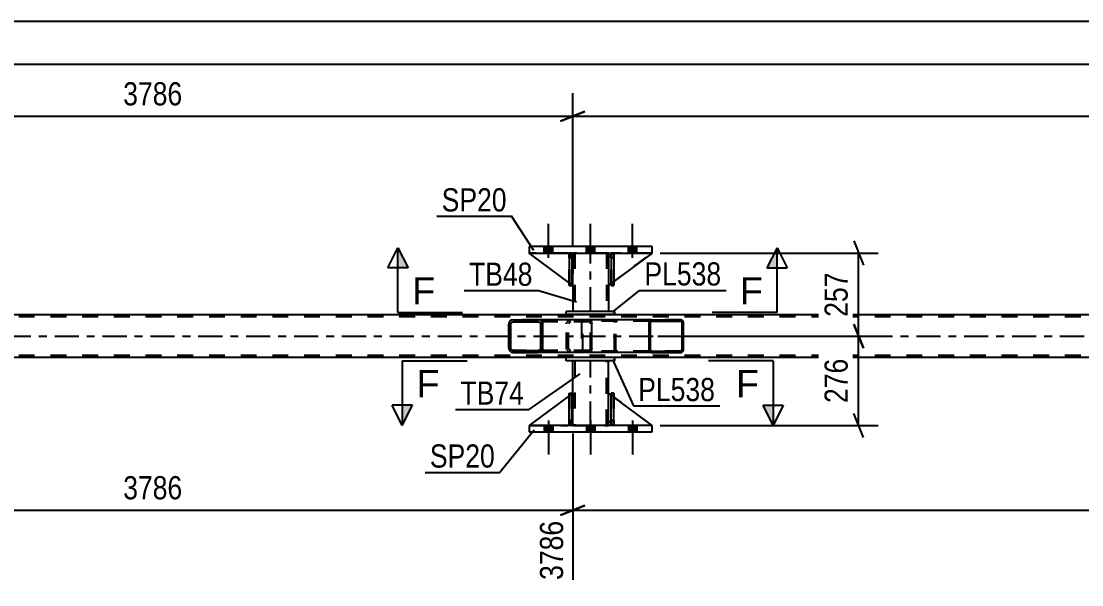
# Model space of a CAD drawing. Header units: millimetres. Extents: x 0 to 841, y 0 to 594.
# Drawn here: x 91.6 to 222.7, y 215.1 to 284.7 of the extents above; entities that cross this region are included whole.
import ezdxf

# ---------------------------------------------------------------- set-up
doc = ezdxf.new("R2010")
doc.units = ezdxf.units.MM
doc.linetypes.add('DXK_LINE_DOT2', pattern=[3.9198, 1.9599, -1.9599])
doc.linetypes.add('DXK_LINE_DOT3', pattern=[5.9187, 2.979, -0.9799, 0.9799, -0.9799])
doc.styles.add('Arial', font='ARIAL.TTF', dxfattribs={"height": 0.2})
doc.styles.add('Arial Narrow', font='ARIALN.TTF', dxfattribs={"height": 0.2})

# ---------------------------------------------------------------- blocks, each defined once
blk = doc.blocks.new('Part-814553173-5551 - 5489')
at = {"color": 2, "linetype": 'Continuous'}
for p, q in [((159.33, 234.75), (159.33, 238.75)), ((159.33, 238.75), (159.65, 238.75)), ((159.65, 234.75), (159.65, 238.75)), ((159.33, 234.75), (159.33, 234.75)), ((159.65, 234.75), (159.33, 234.75))]:
    blk.add_line(p, q, dxfattribs=at)
at = {"color": 7, "linetype": 'DXK_LINE_DOT2'}
for p, q in [((159.33, 238.75), (159.33, 235.35)), ((159.65, 235.35), (159.65, 238.75)), ((159.33, 235.35), (159.33, 234.75)), ((159.33, 235.35), (159.65, 235.35)), ((159.65, 234.75), (159.65, 235.35)), ((159.65, 234.75), (159.65, 234.75))]:
    blk.add_line(p, q, dxfattribs=at)
blk = doc.blocks.new('Part-814553173-5555 - 5489')
at = {"color": 2, "linetype": 'Continuous'}
for p, q in [((164.53, 255.81), (164.17, 255.45)), ((169.57, 256.05), (164.85, 252.55)), ((164.17, 255.45), (164.17, 252.05)), ((164.53, 252.31), (164.17, 252.05))]:
    blk.add_line(p, q, dxfattribs=at)
at = {"color": 7, "linetype": 'DXK_LINE_DOT2'}
for p, q in [((164.77, 256.05), (164.53, 255.81)), ((169.57, 256.05), (164.77, 256.05)), ((164.85, 252.55), (164.53, 252.31))]:
    blk.add_line(p, q, dxfattribs=at)
blk = doc.blocks.new('Part-814553173-5497 - 5489')
at = {"color": 7, "linetype": 'DXK_LINE_DOT2'}
for p, q in [((164.53, 255.45), (164.53, 256.05)), ((164.53, 256.05), (164.53, 256.05)), ((164.53, 256.05), (164.53, 252.05)), ((164.85, 256.05), (164.53, 256.05)), ((164.85, 255.45), (164.85, 256.05)), ((164.85, 252.05), (164.85, 256.05)), ((164.53, 252.05), (164.53, 255.45)), ((164.53, 255.45), (164.85, 255.45)), ((164.85, 255.45), (164.85, 252.05)), ((164.53, 252.05), (164.85, 252.05))]:
    blk.add_line(p, q, dxfattribs=at)
blk = doc.blocks.new('Part-814553173-5504 - 5489')
at = {"color": 2, "linetype": 'Continuous'}
for p, q in [((159.77, 256.05), (159.77, 255.45)), ((164.17, 256.05), (164.17, 255.45)), ((159.77, 252.05), (159.77, 248.85)), ((164.17, 252.05), (164.17, 248.85))]:
    blk.add_line(p, q, dxfattribs=at)
at = {"color": 7, "linetype": 'DXK_LINE_DOT2'}
for p, q in [((164.17, 256.05), (159.77, 256.05)), ((160.01, 256.05), (160.01, 248.85)), ((163.93, 256.05), (163.93, 248.85)), ((159.77, 255.45), (159.77, 252.05)), ((164.17, 255.45), (164.17, 252.05)), ((164.17, 248.85), (159.77, 248.85))]:
    blk.add_line(p, q, dxfattribs=at)
at = {"color": 7, "linetype": 'DXK_LINE_DOT3'}
blk.add_line((161.97, 248.85), (161.97, 256.05), dxfattribs=at)
blk = doc.blocks.new('Part-814553173-5509 - 5489')
at = {"color": 2, "linetype": 'Continuous'}
for p, q in [((164.97, 248.85), (158.97, 248.85)), ((158.97, 248.45), (158.97, 248.85)), ((164.97, 248.45), (158.97, 248.45)), ((164.97, 248.45), (164.97, 248.85))]:
    blk.add_line(p, q, dxfattribs=at)
blk = doc.blocks.new('Part-814553173-5514 - 5489')
at = {"color": 2, "linetype": 'Continuous'}
for p, q in [((164.97, 243.15), (158.97, 243.15)), ((158.97, 242.75), (158.97, 243.15)), ((164.97, 242.75), (158.97, 242.75)), ((164.97, 242.75), (164.97, 243.15))]:
    blk.add_line(p, q, dxfattribs=at)
blk = doc.blocks.new('Part-814553173-5519 - 5489')
at = {"color": 2, "linetype": 'Continuous'}
for p, q in [((159.77, 238.75), (159.77, 242.75)), ((164.17, 238.75), (164.17, 242.75)), ((159.77, 234.75), (159.77, 235.35)), ((164.17, 234.75), (164.17, 235.35))]:
    blk.add_line(p, q, dxfattribs=at)
at = {"color": 7, "linetype": 'DXK_LINE_DOT2'}
for p, q in [((164.17, 242.75), (159.77, 242.75)), ((160.01, 242.75), (160.01, 234.75)), ((163.93, 234.75), (163.93, 242.75)), ((159.77, 235.35), (159.77, 238.75)), ((164.17, 235.35), (164.17, 238.75)), ((159.77, 234.75), (164.17, 234.75))]:
    blk.add_line(p, q, dxfattribs=at)
at = {"color": 7, "linetype": 'DXK_LINE_DOT3'}
blk.add_line((161.97, 234.75), (161.97, 242.75), dxfattribs=at)
blk = doc.blocks.new('Part-814553173-5535 - 5489')
at = {"color": 2, "linetype": 'Continuous'}
for p, q in [((169.57, 256.85), (154.37, 256.85)), ((154.37, 256.85), (154.37, 256.05)), ((154.37, 256.05), (169.57, 256.05)), ((169.57, 256.05), (169.57, 256.85))]:
    blk.add_line(p, q, dxfattribs=at)
blk = doc.blocks.new('Part-814553173-5540 - 5489')
at = {"color": 2, "linetype": 'Continuous'}
for p, q in [((154.37, 234.75), (154.37, 233.95)), ((169.57, 234.75), (154.37, 234.75)), ((169.57, 233.95), (169.57, 234.75)), ((154.37, 233.95), (169.57, 233.95))]:
    blk.add_line(p, q, dxfattribs=at)
blk = doc.blocks.new('Part-814553173-5541 - 5489')
at = {"color": 2, "linetype": 'Continuous'}
for p, q in [((164.17, 235.35), (164.17, 238.75)), ((164.53, 238.49), (164.17, 238.75)), ((169.57, 234.75), (164.85, 238.25)), ((164.53, 235), (164.17, 235.35))]:
    blk.add_line(p, q, dxfattribs=at)
at = {"color": 7, "linetype": 'DXK_LINE_DOT2'}
for p, q in [((164.85, 238.25), (164.53, 238.49)), ((164.77, 234.75), (164.53, 235)), ((169.57, 234.75), (164.77, 234.75)), ((169.57, 234.75), (169.57, 234.75)), ((169.57, 234.75), (169.57, 234.75))]:
    blk.add_line(p, q, dxfattribs=at)
blk = doc.blocks.new('Part-814553173-5542 - 5489')
at = {"color": 7, "linetype": 'DXK_LINE_DOT2'}
for p, q in [((164.17, 235.35), (164.17, 238.75)), ((164.17, 238.75), (169.57, 234.75)), ((164.77, 234.75), (164.17, 235.35)), ((169.57, 234.75), (164.77, 234.75))]:
    blk.add_line(p, q, dxfattribs=at)
blk = doc.blocks.new('Part-814553173-5543 - 5489')
at = {"color": 2, "linetype": 'Continuous'}
for p, q in [((159.77, 238.75), (159.65, 238.66)), ((159.77, 235.35), (159.77, 238.75)), ((159.33, 238.42), (154.37, 234.75)), ((159.33, 234.91), (159.17, 234.75)), ((159.77, 235.35), (159.65, 235.23)), ((159.77, 235.35), (159.77, 235.35))]:
    blk.add_line(p, q, dxfattribs=at)
at = {"color": 7, "linetype": 'DXK_LINE_DOT2'}
for p, q in [((159.77, 235.35), (159.77, 238.75)), ((159.65, 238.66), (159.33, 238.42)), ((154.37, 234.75), (159.17, 234.75)), ((159.77, 235.35), (159.17, 234.75)), ((159.65, 235.23), (159.33, 234.91))]:
    blk.add_line(p, q, dxfattribs=at)
blk = doc.blocks.new('Part-814553173-5550 - 5489')
at = {"color": 7, "linetype": 'DXK_LINE_DOT2'}
for p, q in [((159.77, 238.75), (154.37, 234.75)), ((159.77, 235.35), (159.77, 238.75)), ((159.77, 238.75), (159.77, 235.35)), ((154.37, 234.75), (159.17, 234.75)), ((159.17, 234.75), (159.77, 235.35)), ((159.77, 235.35), (159.17, 234.75)), ((159.77, 235.35), (159.77, 235.35))]:
    blk.add_line(p, q, dxfattribs=at)
blk = doc.blocks.new('Part-814553173-5552 - 5489')
at = {"color": 2, "linetype": 'Continuous'}
for p, q in [((164.53, 234.75), (164.53, 238.75)), ((164.53, 238.75), (164.85, 238.75)), ((164.85, 234.75), (164.85, 238.75)), ((164.53, 234.75), (164.53, 234.75)), ((164.85, 234.75), (164.53, 234.75))]:
    blk.add_line(p, q, dxfattribs=at)
at = {"color": 7, "linetype": 'DXK_LINE_DOT2'}
for p, q in [((164.53, 238.75), (164.53, 235.35)), ((164.85, 235.35), (164.85, 238.75)), ((164.53, 235.35), (164.53, 234.75)), ((164.53, 235.35), (164.85, 235.35)), ((164.85, 234.75), (164.85, 235.35)), ((164.85, 234.75), (164.85, 234.75))]:
    blk.add_line(p, q, dxfattribs=at)
blk = doc.blocks.new('Part-814553173-5553 - 5489')
at = {"color": 7, "linetype": 'DXK_LINE_DOT2'}
for p, q in [((159.33, 238.75), (159.65, 238.75)), ((159.33, 235.35), (159.33, 238.75)), ((159.33, 238.75), (159.33, 234.75)), ((159.65, 238.75), (159.65, 235.35)), ((159.65, 234.75), (159.65, 238.66)), ((159.65, 235.35), (159.33, 235.35)), ((159.33, 234.75), (159.33, 235.35)), ((159.65, 234.75), (159.33, 234.75)), ((159.65, 235.35), (159.65, 234.75)), ((159.65, 234.75), (159.65, 234.75))]:
    blk.add_line(p, q, dxfattribs=at)
blk = doc.blocks.new('Part-814553173-5554 - 5489')
at = {"color": 7, "linetype": 'DXK_LINE_DOT2'}
for p, q in [((164.85, 238.75), (164.53, 238.75)), ((164.53, 235.35), (164.53, 238.75)), ((164.53, 238.75), (164.53, 234.75)), ((164.85, 238.75), (164.85, 235.35)), ((164.85, 234.75), (164.85, 238.75)), ((164.85, 235.35), (164.53, 235.35)), ((164.53, 234.75), (164.53, 235.35)), ((164.85, 234.75), (164.53, 234.75)), ((164.85, 235.35), (164.85, 234.75)), ((164.85, 234.75), (164.85, 234.75))]:
    blk.add_line(p, q, dxfattribs=at)
blk = doc.blocks.new('Part-814553173-5591 - 5489')
at = {"linetype": 'Continuous'}
h = blk.add_hatch(dxfattribs=at)
h.set_pattern_fill('', scale=0.7, style=0, pattern_type=0)
h.set_pattern_definition([(45, (156.0115, 247.4956), (-1.57154, 1.57154), [])])
h.paths.add_polyline_path([(156.05, 247.31), (156.01, 247.5), (155.9, 247.65), (155.74, 247.76), (155.55, 247.79), (152.36, 247.79), (152.17, 247.76), (152.01, 247.65), (151.9, 247.5), (151.86, 247.31), (151.86, 244.27), (151.9, 244.09), (152.01, 243.93), (152.17, 243.83), (152.36, 243.79), (155.55, 243.79), (155.74, 243.83), (155.9, 243.93), (156.01, 244.09), (156.05, 244.27)])
h.paths.add_polyline_path([(155.78, 244.18), (155.72, 244.1), (155.64, 244.05), (155.55, 244.03), (152.36, 244.03), (152.27, 244.05), (152.18, 244.1), (152.13, 244.18), (152.11, 244.27), (152.11, 247.31), (152.13, 247.4), (152.18, 247.48), (152.27, 247.53), (152.36, 247.55), (155.55, 247.55), (155.64, 247.53), (155.72, 247.48), (155.78, 247.4), (155.8, 247.31), (155.8, 244.27)])
at = {"color": 2, "linetype": 'Continuous'}
for p, q in [((151.9, 247.5), (151.86, 247.31)), ((151.86, 244.27), (151.86, 247.31)), ((152.11, 247.31), (152.13, 247.4)), ((152.11, 244.27), (152.11, 247.31)), ((152.13, 247.4), (152.18, 247.48)), ((152.36, 247.79), (152.17, 247.76)), ((152.18, 247.48), (152.27, 247.53)), ((152.27, 247.53), (152.36, 247.55)), ((152.36, 247.79), (155.55, 247.79)), ((152.36, 247.55), (155.55, 247.55)), ((161.85, 247.79), (155.55, 247.79)), ((155.74, 247.76), (155.55, 247.79)), ((155.55, 247.55), (155.64, 247.53)), ((155.64, 247.53), (155.72, 247.48)), ((155.72, 247.48), (155.78, 247.4)), ((155.78, 247.4), (155.8, 247.31)), ((155.8, 244.27), (155.8, 247.31)), ((156.05, 247.31), (156.01, 247.5)), ((156.05, 244.27), (156.05, 247.31)), ((161.85, 247.79), (161.95, 247.76)), ((161.95, 247.76), (162.04, 247.65)), ((162.04, 247.65), (162.1, 247.5)), ((162.1, 247.5), (162.12, 247.31)), ((162.12, 244.27), (162.12, 247.31)), ((151.86, 244.27), (151.9, 244.09)), ((152.13, 244.18), (152.11, 244.27)), ((152.18, 244.1), (152.13, 244.18)), ((152.27, 244.05), (152.18, 244.1)), ((152.36, 244.03), (152.27, 244.05)), ((152.36, 244.03), (155.55, 244.03)), ((155.64, 244.05), (155.55, 244.03)), ((155.72, 244.1), (155.64, 244.05)), ((155.78, 244.18), (155.72, 244.1)), ((155.8, 244.27), (155.78, 244.18)), ((156.01, 244.09), (156.05, 244.27)), ((162.04, 243.93), (161.95, 243.83)), ((162.1, 244.09), (162.04, 243.93)), ((162.12, 244.27), (162.1, 244.09)), ((152.17, 243.83), (152.36, 243.79)), ((152.36, 243.79), (155.55, 243.79)), ((155.55, 243.79), (155.74, 243.83)), ((161.85, 243.79), (155.55, 243.79)), ((161.95, 243.83), (161.85, 243.79))]:
    blk.add_line(p, q, dxfattribs=at)
at = {"color": 7, "linetype": 'DXK_LINE_DOT2'}
for p, q in [((155.55, 247.79), (152.36, 247.79)), ((161.85, 247.55), (152.36, 247.55)), ((159.01, 247.31), (159.05, 247.5)), ((159.01, 244.27), (159.01, 247.31)), ((159.28, 247.4), (159.26, 247.31)), ((159.26, 244.27), (159.26, 247.31)), ((159.34, 247.48), (159.28, 247.4)), ((159.32, 247.76), (159.51, 247.79)), ((159.42, 247.53), (159.34, 247.48)), ((159.51, 247.55), (159.42, 247.53)), ((160.86, 247.55), (160.86, 247.79)), ((161.9, 247.53), (161.85, 247.55)), ((161.94, 247.48), (161.9, 247.53)), ((161.97, 247.4), (161.94, 247.48)), ((161.98, 247.31), (161.97, 247.4)), ((161.98, 244.27), (161.98, 247.31)), ((161.85, 244.03), (152.36, 244.03)), ((159.05, 244.09), (159.01, 244.27)), ((159.26, 244.27), (159.28, 244.18)), ((159.28, 244.18), (159.34, 244.1)), ((159.34, 244.1), (159.36, 244.09)), ((159.36, 244.09), (159.42, 244.05)), ((159.42, 244.05), (159.51, 244.03)), ((160.86, 243.79), (160.86, 244.03)), ((161.85, 244.03), (161.9, 244.05)), ((161.9, 244.05), (161.94, 244.1)), ((161.94, 244.1), (161.97, 244.18)), ((161.97, 244.18), (161.98, 244.27)), ((155.55, 243.79), (152.36, 243.79)), ((159.51, 243.79), (159.32, 243.83))]:
    blk.add_line(p, q, dxfattribs=at)
at = {"color": 2, "linetype": 'Continuous'}
for centre, start, end in [((152.35, 247.3), 111.1941, 156.1506), ((155.56, 247.3), 23.8494, 68.8059), ((152.35, 244.29), 203.8494, 248.8059), ((155.56, 244.29), 291.1941, 336.1506)]:
    blk.add_arc(centre, 0.492, start, end, dxfattribs=at)
at = {"color": 7, "linetype": 'DXK_LINE_DOT2'}
for centre, start, end in [((159.5, 247.3), 111.1941, 156.1506), ((159.5, 244.29), 203.8494, 248.8059)]:
    blk.add_arc(centre, 0.492, start, end, dxfattribs=at)
blk = doc.blocks.new('Part-814553173-5593 - 5489')
at = {"linetype": 'Continuous'}
h = blk.add_hatch(dxfattribs=at)
h.set_pattern_fill('', scale=0.7, style=0, pattern_type=0)
h.set_pattern_definition([(45, (173.4355, 247.5943), (-1.57154, 1.57154), [])])
h.paths.add_polyline_path([(173.46, 247.47), (173.44, 247.59), (173.36, 247.7), (173.25, 247.77), (173.12, 247.79), (169.55, 247.79), (169.41, 247.77), (169.3, 247.7), (169.23, 247.59), (169.2, 247.47), (169.2, 244.11), (169.23, 243.99), (169.3, 243.89), (169.41, 243.82), (169.55, 243.79), (173.12, 243.79), (173.25, 243.82), (173.36, 243.89), (173.44, 243.99), (173.46, 244.11)])
h.paths.add_polyline_path([(173.28, 244.05), (173.24, 244), (173.19, 243.96), (173.12, 243.95), (169.55, 243.95), (169.48, 243.96), (169.42, 244), (169.39, 244.05), (169.37, 244.11), (169.37, 247.47), (169.39, 247.53), (169.42, 247.59), (169.48, 247.62), (169.55, 247.63), (173.12, 247.63), (173.19, 247.62), (173.24, 247.59), (173.28, 247.53), (173.29, 247.47), (173.29, 244.11)])
at = {"color": 7, "linetype": 'DXK_LINE_DOT2'}
for p, q in [((160.86, 247.47), (160.88, 247.59)), ((160.86, 247.47), (160.86, 244.11)), ((161.04, 247.53), (161.03, 247.47)), ((161.03, 244.11), (161.03, 247.47)), ((161.08, 247.59), (161.04, 247.53)), ((161.07, 247.77), (161.2, 247.79)), ((161.13, 247.62), (161.08, 247.59)), ((161.2, 247.63), (161.13, 247.62)), ((161.85, 247.79), (161.2, 247.79)), ((173.12, 247.63), (161.2, 247.63)), ((164.77, 247.79), (164.9, 247.77)), ((164.84, 247.62), (164.77, 247.63)), ((164.89, 247.59), (164.84, 247.62)), ((164.93, 247.53), (164.89, 247.59)), ((164.94, 247.47), (164.93, 247.53)), ((164.94, 244.11), (164.94, 247.47)), ((165.09, 247.59), (165.11, 247.47)), ((165.11, 244.11), (165.11, 247.47)), ((173.12, 247.79), (169.55, 247.79)), ((160.88, 243.99), (160.86, 244.11)), ((161.03, 244.11), (161.04, 244.05)), ((161.04, 244.05), (161.08, 244)), ((161.08, 244), (161.13, 243.96)), ((161.13, 243.96), (161.2, 243.95)), ((173.12, 243.95), (161.2, 243.95)), ((164.77, 243.95), (164.84, 243.96)), ((164.84, 243.96), (164.89, 244)), ((164.89, 244), (164.93, 244.05)), ((164.93, 244.05), (164.94, 244.11)), ((165.11, 244.11), (165.09, 243.99)), ((161.2, 243.79), (161.07, 243.82)), ((161.85, 243.79), (161.2, 243.79)), ((164.9, 243.82), (164.77, 243.79)), ((173.12, 243.79), (169.55, 243.79))]:
    blk.add_line(p, q, dxfattribs=at)
at = {"color": 2, "linetype": 'Continuous'}
for p, q in [((169.55, 247.79), (161.85, 247.79)), ((169.23, 247.59), (169.2, 247.47)), ((169.2, 244.11), (169.2, 247.47)), ((169.37, 247.47), (169.39, 247.53)), ((169.37, 244.11), (169.37, 247.47)), ((169.39, 247.53), (169.42, 247.59)), ((169.55, 247.79), (169.41, 247.77)), ((169.42, 247.59), (169.48, 247.62)), ((169.48, 247.62), (169.55, 247.63)), ((169.55, 247.79), (173.12, 247.79)), ((169.55, 247.63), (173.12, 247.63)), ((173.25, 247.77), (173.12, 247.79)), ((173.12, 247.63), (173.19, 247.62)), ((173.19, 247.62), (173.24, 247.59)), ((173.24, 247.59), (173.28, 247.53)), ((173.28, 247.53), (173.29, 247.47)), ((173.29, 244.11), (173.29, 247.47)), ((173.46, 247.47), (173.44, 247.59)), ((173.46, 244.11), (173.46, 247.47)), ((169.2, 244.11), (169.23, 243.99)), ((169.39, 244.05), (169.37, 244.11)), ((169.42, 244), (169.39, 244.05)), ((169.48, 243.96), (169.42, 244)), ((169.55, 243.95), (169.48, 243.96)), ((169.55, 243.95), (173.12, 243.95)), ((173.19, 243.96), (173.12, 243.95)), ((173.24, 244), (173.19, 243.96)), ((173.28, 244.05), (173.24, 244)), ((173.29, 244.11), (173.28, 244.05)), ((173.44, 243.99), (173.46, 244.11)), ((169.55, 243.79), (161.85, 243.79)), ((169.41, 243.82), (169.55, 243.79)), ((169.55, 243.79), (173.12, 243.79)), ((173.12, 243.79), (173.25, 243.82))]:
    blk.add_line(p, q, dxfattribs=at)
at = {"color": 7, "linetype": 'DXK_LINE_DOT2'}
for centre, start, end in [((161.18, 247.46), 110.7583, 155.68), ((164.78, 247.46), 24.3199, 69.2417), ((161.18, 244.13), 204.3199, 249.2417), ((164.78, 244.13), 290.7583, 335.68)]:
    blk.add_arc(centre, 0.331, start, end, dxfattribs=at)
at = {"color": 2, "linetype": 'Continuous'}
for centre, start, end in [((169.53, 247.46), 110.7583, 155.68), ((173.13, 247.46), 24.32, 69.2417), ((169.53, 244.13), 204.32, 249.2417), ((173.13, 244.13), 290.7583, 335.68)]:
    blk.add_arc(centre, 0.331, start, end, dxfattribs=at)
blk = doc.blocks.new('Part-814553173-5597 - 5489')
at = {"color": 7, "linetype": 'DXK_LINE_DOT2'}
for p, q in [((164.77, 256.05), (164.17, 255.45)), ((164.17, 252.05), (169.57, 256.05)), ((169.57, 256.05), (164.77, 256.05)), ((164.17, 255.45), (164.17, 252.05))]:
    blk.add_line(p, q, dxfattribs=at)
blk = doc.blocks.new('Part-814553173-5598 - 5489')
at = {"color": 2, "linetype": 'Continuous'}
for p, q in [((159.33, 252.38), (154.37, 256.05)), ((159.33, 255.9), (159.17, 256.05)), ((159.77, 255.45), (159.65, 255.58)), ((159.77, 255.45), (159.77, 255.45)), ((159.77, 252.05), (159.77, 255.45)), ((159.65, 252.15), (159.77, 252.05)), ((159.77, 252.05), (159.77, 252.05))]:
    blk.add_line(p, q, dxfattribs=at)
at = {"color": 7, "linetype": 'DXK_LINE_DOT2'}
for p, q in [((159.17, 256.05), (154.37, 256.05)), ((159.17, 256.05), (159.77, 255.45)), ((159.65, 255.58), (159.33, 255.9)), ((159.77, 255.45), (159.77, 252.05)), ((159.65, 252.15), (159.33, 252.38))]:
    blk.add_line(p, q, dxfattribs=at)
blk = doc.blocks.new('Part-814553173-5599 - 5489')
at = {"color": 7, "linetype": 'DXK_LINE_DOT2'}
for p, q in [((159.77, 252.05), (154.37, 256.05)), ((154.37, 256.05), (159.17, 256.05)), ((159.17, 256.05), (159.77, 255.45)), ((159.77, 255.45), (159.17, 256.05)), ((159.77, 255.45), (159.77, 252.05)), ((159.77, 255.45), (159.77, 255.45)), ((159.77, 255.45), (159.77, 252.05))]:
    blk.add_line(p, q, dxfattribs=at)
blk = doc.blocks.new('Part-814553173-5600 - 5489')
at = {"color": 2, "linetype": 'Continuous'}
for p, q in [((159.65, 256.05), (159.33, 256.05)), ((159.33, 256.05), (159.33, 252.05)), ((159.65, 256.05), (159.65, 256.05)), ((159.65, 256.05), (159.65, 252.05)), ((159.65, 252.05), (159.33, 252.05))]:
    blk.add_line(p, q, dxfattribs=at)
at = {"color": 7, "linetype": 'DXK_LINE_DOT2'}
for p, q in [((159.33, 255.45), (159.33, 256.05)), ((159.65, 255.45), (159.65, 256.05)), ((159.65, 256.05), (159.65, 256.05)), ((159.65, 255.45), (159.33, 255.45)), ((159.33, 255.45), (159.33, 252.05)), ((159.65, 252.05), (159.65, 255.45))]:
    blk.add_line(p, q, dxfattribs=at)
blk = doc.blocks.new('Part-814553173-5601 - 5489')
at = {"color": 2, "linetype": 'Continuous'}
for p, q in [((164.85, 256.05), (164.53, 256.05)), ((164.53, 256.05), (164.53, 252.05)), ((164.85, 256.05), (164.85, 256.05)), ((164.85, 256.05), (164.85, 252.05)), ((164.85, 252.05), (164.53, 252.05))]:
    blk.add_line(p, q, dxfattribs=at)
at = {"color": 7, "linetype": 'DXK_LINE_DOT2'}
for p, q in [((164.53, 255.45), (164.53, 256.05)), ((164.85, 255.45), (164.85, 256.05)), ((164.85, 256.05), (164.85, 256.05)), ((164.85, 255.45), (164.53, 255.45)), ((164.53, 255.45), (164.53, 252.05)), ((164.85, 252.05), (164.85, 255.45))]:
    blk.add_line(p, q, dxfattribs=at)
blk = doc.blocks.new('Part-814553173-5602 - 5489')
at = {"color": 7, "linetype": 'DXK_LINE_DOT2'}
for p, q in [((159.33, 255.45), (159.33, 256.05)), ((159.33, 256.05), (159.33, 256.05)), ((159.33, 256.05), (159.33, 252.05)), ((159.65, 256.05), (159.33, 256.05)), ((159.65, 255.45), (159.65, 256.05)), ((159.65, 252.05), (159.65, 256.05)), ((159.33, 252.05), (159.33, 255.45)), ((159.33, 255.45), (159.65, 255.45)), ((159.65, 255.45), (159.65, 252.05)), ((159.33, 252.05), (159.65, 252.05))]:
    blk.add_line(p, q, dxfattribs=at)
blk = doc.blocks.new('Part-814553173-5661 - 5489')
at = {"color": 2, "linetype": 'Continuous'}
for p, q in [((728.24, 248.43), (66.12, 248.43)), ((158.97, 243.15), (66.12, 243.15)), ((329.24, 243.15), (164.97, 243.15))]:
    blk.add_line(p, q, dxfattribs=at)
at = {"color": 7, "linetype": 'DXK_LINE_DOT2'}
for p, q in [((728.24, 248.19), (66.12, 248.19)), ((728.24, 243.39), (66.12, 243.39)), ((164.97, 243.15), (158.97, 243.15))]:
    blk.add_line(p, q, dxfattribs=at)
at = {"color": 7, "linetype": 'DXK_LINE_DOT3'}
blk.add_line((66.12, 245.79), (728.24, 245.79), dxfattribs=at)
blk = doc.blocks.new('Bolt-814553173-5725 - 5489')
at = {"linetype": 'Continuous'}
for points in [[(156.25, 256.05), (157.29, 256.05), (157.29, 256.85), (156.25, 256.85)], [(156.25, 256.05), (157.29, 256.05), (157.29, 256.85), (156.25, 256.85)], [(156.25, 256.05), (157.29, 256.05), (157.29, 256.85), (156.25, 256.85)], [(161.45, 256.05), (162.49, 256.05), (162.49, 256.85), (161.45, 256.85)], [(161.45, 256.05), (162.49, 256.05), (162.49, 256.85), (161.45, 256.85)], [(166.65, 256.05), (167.69, 256.05), (167.69, 256.85), (166.65, 256.85)], [(166.65, 256.05), (167.69, 256.05), (167.69, 256.85), (166.65, 256.85)], [(166.65, 256.05), (167.69, 256.05), (167.69, 256.85), (166.65, 256.85)]]:
    blk.add_hatch(color=1, dxfattribs=at).paths.add_polyline_path(points)
at = {"color": 1, "linetype": 'Continuous'}
for p, q in [((156.77, 255.45), (156.77, 259.65)), ((156.77, 255.45), (156.77, 259.65)), ((156.77, 255.45), (156.77, 259.65)), ((161.97, 255.45), (161.97, 259.65)), ((161.97, 255.45), (161.97, 259.65)), ((167.17, 255.45), (167.17, 259.65)), ((167.17, 255.45), (167.17, 259.65)), ((167.17, 255.45), (167.17, 259.65)), ((156.25, 256.05), (156.25, 256.85)), ((156.25, 256.05), (156.25, 256.85)), ((156.25, 256.05), (156.25, 256.85)), ((157.29, 256.05), (157.29, 256.85)), ((157.29, 256.05), (157.29, 256.85)), ((157.29, 256.05), (157.29, 256.85)), ((161.45, 256.05), (161.45, 256.85)), ((161.45, 256.05), (161.45, 256.85)), ((162.49, 256.05), (162.49, 256.85)), ((162.49, 256.05), (162.49, 256.85)), ((166.65, 256.05), (166.65, 256.85)), ((166.65, 256.05), (166.65, 256.85)), ((166.65, 256.05), (166.65, 256.85)), ((167.69, 256.05), (167.69, 256.85)), ((167.69, 256.05), (167.69, 256.85)), ((167.69, 256.05), (167.69, 256.85))]:
    blk.add_line(p, q, dxfattribs=at)
blk = doc.blocks.new('Bolt-814553173-5726 - 5489')
at = {"linetype": 'Continuous'}
for points in [[(157.29, 234.75), (156.25, 234.75), (156.25, 233.95), (157.29, 233.95)], [(157.29, 234.75), (156.25, 234.75), (156.25, 233.95), (157.29, 233.95)], [(157.29, 234.75), (156.25, 234.75), (156.25, 233.95), (157.29, 233.95)], [(162.49, 234.75), (161.45, 234.75), (161.45, 233.95), (162.49, 233.95)], [(162.49, 234.75), (161.45, 234.75), (161.45, 233.95), (162.49, 233.95)], [(167.69, 234.75), (166.65, 234.75), (166.65, 233.95), (167.69, 233.95)], [(167.69, 234.75), (166.65, 234.75), (166.65, 233.95), (167.69, 233.95)], [(167.69, 234.75), (166.65, 234.75), (166.65, 233.95), (167.69, 233.95)]]:
    blk.add_hatch(color=1, dxfattribs=at).paths.add_polyline_path(points)
at = {"color": 1, "linetype": 'Continuous'}
for p, q in [((156.25, 234.75), (156.25, 233.95)), ((156.25, 234.75), (156.25, 233.95)), ((156.25, 234.75), (156.25, 233.95)), ((156.77, 235.35), (156.77, 231.15)), ((156.77, 235.35), (156.77, 231.15)), ((156.77, 235.35), (156.77, 231.15)), ((157.29, 234.75), (157.29, 233.95)), ((157.29, 234.75), (157.29, 233.95)), ((157.29, 234.75), (157.29, 233.95)), ((161.45, 234.75), (161.45, 233.95)), ((161.45, 234.75), (161.45, 233.95)), ((161.97, 235.35), (161.97, 231.15)), ((161.97, 235.35), (161.97, 231.15)), ((162.49, 234.75), (162.49, 233.95)), ((162.49, 234.75), (162.49, 233.95)), ((166.65, 234.75), (166.65, 233.95)), ((166.65, 234.75), (166.65, 233.95)), ((166.65, 234.75), (166.65, 233.95)), ((167.17, 235.35), (167.17, 231.15)), ((167.17, 235.35), (167.17, 231.15)), ((167.17, 235.35), (167.17, 231.15)), ((167.69, 234.75), (167.69, 233.95)), ((167.69, 234.75), (167.69, 233.95)), ((167.69, 234.75), (167.69, 233.95))]:
    blk.add_line(p, q, dxfattribs=at)
blk = doc.blocks.new('StraightDimension-814553173-5848 - 5489')
at = {"color": 7, "linetype": 'Continuous'}
blk.add_line((55.26, 284.7), (739.1, 284.7), dxfattribs=at)
blk = doc.blocks.new('StraightDimension-814553173-9184 - 5489')
at = {"color": 7, "linetype": 'Continuous'}
blk.add_line((55.9, 279.39), (738.46, 279.39), dxfattribs=at)
blk = doc.blocks.new('StraightDimension-814553173-5825 - 5489')
at = {"color": 7, "linetype": 'Continuous'}
for p, q in [((55.9, 242.15), (55.9, 221.16)), ((159.77, 233.75), (159.77, 215.67)), ((57.4, 224.88), (54.4, 223.68)), ((55.9, 224.28), (159.77, 224.28)), ((158.27, 223.68), (161.27, 224.88))]:
    blk.add_line(p, q, dxfattribs=at)
at = {"color": 0}
blk.add_wipeout([(112.09, 225.03), (112.09, 229.23), (103.58, 229.23), (103.58, 225.03)], dxfattribs=at)
at = {"color": 3, "style": 'Arial Narrow'}
blk.add_text('3786', height=2.863, dxfattribs=at).set_placement((104.18, 225.63))
at = {"color": 0, "linetype": 'Continuous'}
for points in [[(55.3, 223.58), (51.1, 223.58), (51.1, 220.56), (55.3, 220.56)], [(159.17, 223.58), (154.97, 223.58), (154.97, 215.07), (159.17, 215.07)]]:
    blk.add_wipeout(points, dxfattribs=at)
at = {"color": 3, "linetype": 'Continuous', "style": 'Arial Narrow'}
for s, height, p in [('0', 2.86, (54.7, 221.16)), ('3786', 2.863, (158.57, 215.67))]:
    blk.add_text(s, height=height, rotation=90.0002, dxfattribs=at).set_placement(p)
blk = doc.blocks.new('StraightDimension-814553173-5841 - 5489')
at = {"color": 7, "linetype": 'Continuous'}
for p, q in [((159.77, 233.75), (159.77, 215.67)), ((161.27, 224.88), (158.27, 223.68)), ((159.77, 224.28), (330.04, 224.28))]:
    blk.add_line(p, q, dxfattribs=at)
blk = doc.blocks.new('StraightDimension-814553173-5859 - 5489')
at = {"color": 7, "linetype": 'Continuous'}
for p, q in [((55.9, 249.43), (55.9, 275.8)), ((159.77, 257.05), (159.77, 275.8)), ((57.4, 273.55), (54.4, 272.35)), ((55.9, 272.95), (159.77, 272.95)), ((158.27, 272.35), (161.27, 273.55))]:
    blk.add_line(p, q, dxfattribs=at)
at = {"color": 0}
blk.add_wipeout([(112.09, 273.7), (112.09, 277.9), (103.58, 277.9), (103.58, 273.7)], dxfattribs=at)
at = {"color": 3, "style": 'Arial Narrow'}
blk.add_text('3786', height=2.863, dxfattribs=at).set_placement((104.18, 274.3))
blk = doc.blocks.new('StraightDimension-814553173-5875 - 5489')
at = {"color": 7, "linetype": 'Continuous'}
for p, q in [((159.77, 257.05), (159.77, 275.8)), ((161.27, 273.55), (158.27, 272.35)), ((159.77, 272.95), (330.04, 272.95))]:
    blk.add_line(p, q, dxfattribs=at)
blk = doc.blocks.new('StraightDimension-814553173-5887 - 5489')
at = {"color": 7, "linetype": 'Continuous'}
for p, q in [((194.51, 257.55), (195.71, 254.55)), ((170.57, 256.05), (197.51, 256.05)), ((195.11, 245.79), (195.11, 256.05)), ((195.71, 244.29), (194.51, 247.29)), ((170.29, 245.79), (197.51, 245.79))]:
    blk.add_line(p, q, dxfattribs=at)
at = {"color": 0}
blk.add_wipeout([(194.36, 254.26), (190.16, 254.26), (190.16, 247.58), (194.36, 247.58)], dxfattribs=at)
at = {"color": 3, "style": 'Arial Narrow'}
blk.add_text('257', height=2.863, rotation=90.0002, dxfattribs=at).set_placement((193.76, 248.18))
blk = doc.blocks.new('StraightDimension-814553173-5915 - 5489')
at = {"color": 7, "linetype": 'Continuous'}
for p, q in [((194.51, 247.29), (195.71, 244.29)), ((170.29, 245.79), (197.51, 245.79)), ((195.11, 234.75), (195.11, 245.79)), ((195.71, 233.25), (194.51, 236.25)), ((170.57, 234.75), (197.51, 234.75))]:
    blk.add_line(p, q, dxfattribs=at)
at = {"color": 0}
blk.add_wipeout([(194.36, 243.61), (190.16, 243.61), (190.16, 236.93), (194.36, 236.93)], dxfattribs=at)
at = {"color": 3, "style": 'Arial Narrow'}
blk.add_text('276', height=2.863, rotation=90.0002, dxfattribs=at).set_placement((193.76, 237.53))
blk = doc.blocks.new('Mark-814553173-5500 - 5489')
at = {"color": 0}
blk.add_wipeout([(154.79, 252.01), (154.79, 255.01), (146.94, 255.01), (146.94, 252.01)], dxfattribs=at)
blk.add_wipeout([(154.79, 252.01), (154.79, 255.01), (146.94, 255.01), (146.94, 252.01)], dxfattribs=at)
at = {"color": 30, "linetype": 'Continuous'}
for p in [(146.34, 251.41), (160.23, 249.97)]:
    blk.add_line(p, (155.39, 251.41), dxfattribs=at)
at = {"color": 3, "style": 'Arial Narrow'}
blk.add_text('TB48', height=2.863, dxfattribs=at).set_placement((146.94, 252.01))
blk = doc.blocks.new('Mark-814553173-5505 - 5489')
at = {"color": 0}
blk.add_wipeout([(178.13, 252.05), (178.13, 255.05), (168.63, 255.05), (168.63, 252.05)], dxfattribs=at)
blk.add_wipeout([(178.13, 252.05), (178.13, 255.05), (168.63, 255.05), (168.63, 252.05)], dxfattribs=at)
at = {"color": 30, "linetype": 'Continuous'}
for p, q in [((164.66, 248.76), (168.03, 251.45)), ((168.03, 251.45), (178.73, 251.45))]:
    blk.add_line(p, q, dxfattribs=at)
at = {"color": 3, "style": 'Arial Narrow'}
blk.add_text('PL538', height=2.863, dxfattribs=at).set_placement((168.63, 252.05))
blk = doc.blocks.new('Mark-814553173-5510 - 5489')
at = {"color": 0}
blk.add_wipeout([(177.36, 237.76), (177.36, 240.76), (167.86, 240.76), (167.86, 237.76)], dxfattribs=at)
blk.add_wipeout([(177.36, 237.76), (177.36, 240.76), (167.86, 240.76), (167.86, 237.76)], dxfattribs=at)
at = {"color": 30, "linetype": 'Continuous'}
for p, q in [((164.7, 242.91), (167.26, 237.16)), ((167.26, 237.16), (177.96, 237.16))]:
    blk.add_line(p, q, dxfattribs=at)
at = {"color": 3, "style": 'Arial Narrow'}
blk.add_text('PL538', height=2.863, dxfattribs=at).set_placement((167.86, 237.76))
blk = doc.blocks.new('Mark-814553173-5515 - 5489')
at = {"color": 0}
blk.add_wipeout([(153.74, 237.32), (153.74, 240.32), (145.88, 240.32), (145.88, 237.32)], dxfattribs=at)
blk.add_wipeout([(153.74, 237.32), (153.74, 240.32), (145.88, 240.32), (145.88, 237.32)], dxfattribs=at)
at = {"color": 30, "linetype": 'Continuous'}
for p in [(160.66, 241.14), (145.28, 236.72)]:
    blk.add_line(p, (154.34, 236.72), dxfattribs=at)
at = {"color": 3, "style": 'Arial Narrow'}
blk.add_text('TB74', height=2.863, dxfattribs=at).set_placement((145.88, 237.32))
blk = doc.blocks.new('Mark-814553173-5531 - 5489')
at = {"color": 0}
blk.add_wipeout([(151.6, 261.2), (151.6, 264.2), (143.56, 264.2), (143.56, 261.2)], dxfattribs=at)
blk.add_wipeout([(151.6, 261.2), (151.6, 264.2), (143.56, 264.2), (143.56, 261.2)], dxfattribs=at)
at = {"color": 30, "linetype": 'Continuous'}
for p in [(142.96, 260.6), (154.95, 256.38)]:
    blk.add_line(p, (152.2, 260.6), dxfattribs=at)
at = {"color": 3, "style": 'Arial Narrow'}
blk.add_text('SP20', height=2.863, dxfattribs=at).set_placement((143.56, 261.2))
blk = doc.blocks.new('Mark-814553173-5536 - 5489')
at = {"color": 0}
blk.add_wipeout([(150.14, 229.55), (150.14, 232.55), (142.1, 232.55), (142.1, 229.55)], dxfattribs=at)
blk.add_wipeout([(150.14, 229.55), (150.14, 232.55), (142.1, 232.55), (142.1, 229.55)], dxfattribs=at)
at = {"color": 30, "linetype": 'Continuous'}
for p in [(155.01, 234.19), (141.5, 228.95)]:
    blk.add_line(p, (150.74, 228.95), dxfattribs=at)
at = {"color": 3, "style": 'Arial Narrow'}
blk.add_text('SP20', height=2.863, dxfattribs=at).set_placement((142.1, 229.55))
blk = doc.blocks.new('SectionMark-814553173-5972 - 5489')
at = {"linetype": 'Continuous'}
for points in [[(139.4, 254.22), (138.15, 254.22), (138.15, 256.72)], [(185.02, 254.22), (183.77, 254.22), (185.02, 256.72)]]:
    blk.add_hatch(color=6, dxfattribs=at).paths.add_polyline_path(points)
at = {"color": 6, "linetype": 'Continuous'}
for p, q in [((136.9, 254.22), (138.15, 256.72)), ((138.15, 248.72), (138.15, 256.72)), ((138.15, 256.72), (139.4, 254.22)), ((185.02, 256.72), (183.77, 254.22)), ((185.02, 248.72), (185.02, 256.72)), ((185.02, 256.72), (186.27, 254.22)), ((139.4, 254.22), (136.9, 254.22)), ((183.77, 254.22), (186.27, 254.22)), ((138.15, 248.72), (146.15, 248.72)), ((185.02, 248.72), (177.02, 248.72))]:
    blk.add_line(p, q, dxfattribs=at)
at = {"color": 0, "linetype": 'Continuous'}
for points in [[(142.75, 249.72), (142.75, 253.22), (139.9, 253.22), (139.9, 249.72)], [(183.27, 249.72), (183.27, 253.22), (180.42, 253.22), (180.42, 249.72)]]:
    blk.add_wipeout(points, dxfattribs=at)
at = {"color": 3, "linetype": 'Continuous', "style": 'Arial'}
for p in [(139.9, 249.72), (180.42, 249.72)]:
    blk.add_text('F', height=3.34, dxfattribs=at).set_placement(p)
blk = doc.blocks.new('SectionMark-814553173-5974 - 5489')
at = {"linetype": 'Continuous'}
for points in [[(138.69, 237.25), (139.94, 237.25), (138.69, 234.75)], [(183.29, 237.25), (184.54, 237.25), (184.54, 234.75)]]:
    blk.add_hatch(color=6, dxfattribs=at).paths.add_polyline_path(points)
at = {"color": 6, "linetype": 'Continuous'}
for p, q in [((138.69, 242.75), (146.69, 242.75)), ((138.69, 242.75), (138.69, 234.75)), ((184.54, 242.75), (176.54, 242.75)), ((184.54, 242.75), (184.54, 234.75)), ((138.69, 234.75), (137.44, 237.25)), ((139.94, 237.25), (137.44, 237.25)), ((138.69, 234.75), (139.94, 237.25)), ((183.29, 237.25), (185.79, 237.25)), ((184.54, 234.75), (183.29, 237.25)), ((185.79, 237.25), (184.54, 234.75))]:
    blk.add_line(p, q, dxfattribs=at)
at = {"color": 0, "linetype": 'Continuous'}
for points in [[(143.29, 238.25), (143.29, 241.75), (140.44, 241.75), (140.44, 238.25)], [(182.79, 238.25), (182.79, 241.75), (179.94, 241.75), (179.94, 238.25)]]:
    blk.add_wipeout(points, dxfattribs=at)
at = {"color": 3, "linetype": 'Continuous', "style": 'Arial'}
for p in [(140.44, 238.25), (179.94, 238.25)]:
    blk.add_text('F', height=3.34, dxfattribs=at).set_placement(p)

msp = doc.modelspace()

# ---------------------------------------------------------------- block references
for name in ['Bolt-814553173-5725 - 5489', 'Part-814553173-5535 - 5489', 'Part-814553173-5598 - 5489', 'Part-814553173-5599 - 5489', 'Part-814553173-5600 - 5489', 'Part-814553173-5602 - 5489', 'Part-814553173-5504 - 5489', 'Part-814553173-5555 - 5489', 'Part-814553173-5597 - 5489', 'Part-814553173-5497 - 5489', 'Part-814553173-5601 - 5489', 'Part-814553173-5661 - 5489', 'Part-814553173-5509 - 5489', 'Part-814553173-5591 - 5489', 'Part-814553173-5593 - 5489', 'Part-814553173-5514 - 5489', 'Part-814553173-5519 - 5489', 'Part-814553173-5543 - 5489', 'Part-814553173-5550 - 5489', 'Part-814553173-5551 - 5489', 'Part-814553173-5553 - 5489', 'Part-814553173-5541 - 5489', 'Part-814553173-5542 - 5489', 'Part-814553173-5552 - 5489', 'Part-814553173-5554 - 5489', 'Part-814553173-5540 - 5489', 'Bolt-814553173-5726 - 5489']:
    msp.add_blockref(name, (0, 0))

# ---------------------------------------------------------------- next in the draw order: block references
for name in ['StraightDimension-814553173-5848 - 5489', 'StraightDimension-814553173-5825 - 5489']:
    msp.add_blockref(name, (0, 0))

# ---------------------------------------------------------------- next in the draw order: block references
for name in ['StraightDimension-814553173-9184 - 5489', 'Mark-814553173-5515 - 5489', 'Mark-814553173-5536 - 5489', 'StraightDimension-814553173-5841 - 5489']:
    msp.add_blockref(name, (0, 0))

# ---------------------------------------------------------------- next in the draw order: block references
msp.add_blockref('StraightDimension-814553173-5859 - 5489', (0, 0))

# ---------------------------------------------------------------- next in the draw order: block references
for name in ['StraightDimension-814553173-5875 - 5489', 'Mark-814553173-5531 - 5489', 'Mark-814553173-5500 - 5489']:
    msp.add_blockref(name, (0, 0))

# ---------------------------------------------------------------- next in the draw order: block references
msp.add_blockref('StraightDimension-814553173-5887 - 5489', (0, 0))

# ---------------------------------------------------------------- next in the draw order: block references
for name in ['Mark-814553173-5505 - 5489', 'StraightDimension-814553173-5915 - 5489']:
    msp.add_blockref(name, (0, 0))

# ---------------------------------------------------------------- next in the draw order: block references
for name in ['SectionMark-814553173-5972 - 5489', 'Mark-814553173-5510 - 5489']:
    msp.add_blockref(name, (0, 0))

# ---------------------------------------------------------------- next in the draw order: block references
msp.add_blockref('SectionMark-814553173-5974 - 5489', (0, 0))

doc.saveas('drawing.dxf')
